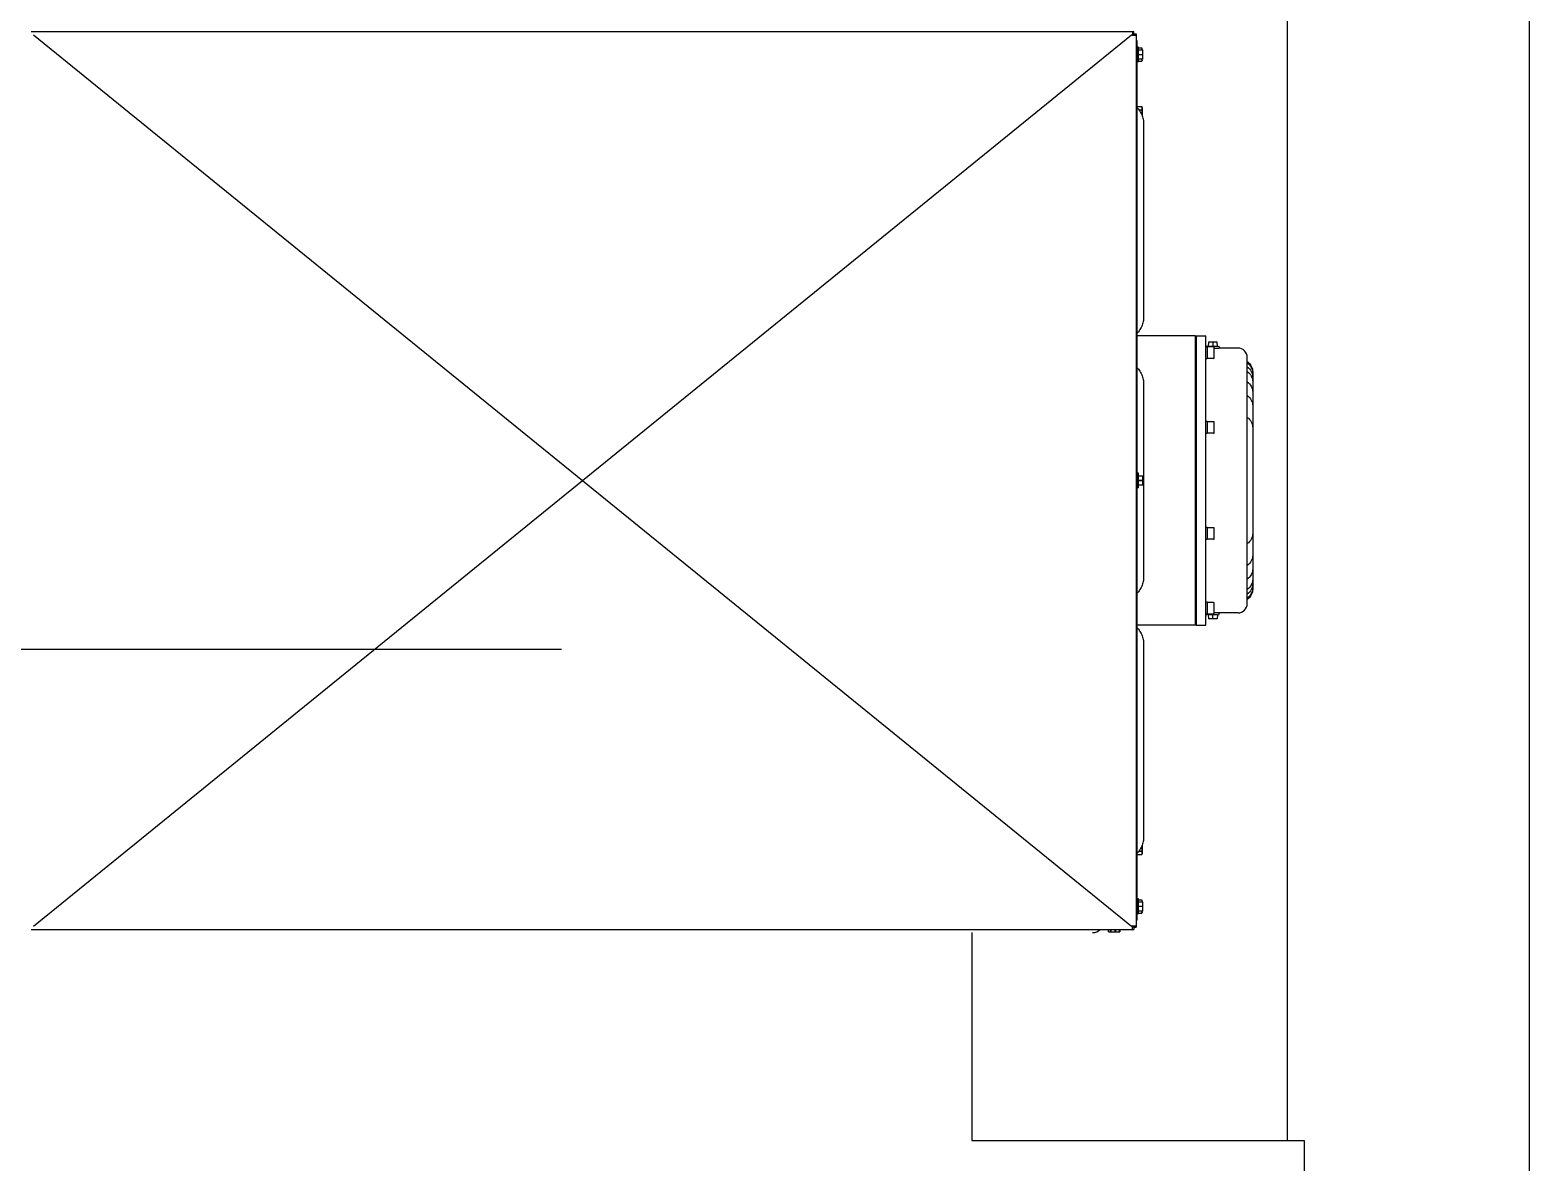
# Model space of a CAD drawing. Header units: millimetres. Extents: x 0 to 1390178, y 0 to 110113.
# Drawn here: x 719718 to 720312, y 31728 to 32176 of the extents above; entities that cross this region are included whole.
import ezdxf
from ezdxf.xclip import XClip

# ---------------------------------------------------------------- set-up
doc = ezdxf.new("R2010")
doc.units = ezdxf.units.MM
doc.header["$LTSCALE"] = 100
doc.header["$XCLIPFRAME"] = 0
doc.layers.add('SYM', color=7, linetype='Continuous')
doc.layers.add('X - 평면도$0$M-PAD', color=8, linetype='Continuous')
doc.layers.add('X - 평면도$0$설비장비', color=6, linetype='Continuous', plot=False)

# ---------------------------------------------------------------- blocks, each defined once
blk = doc.blocks.new('$0$C1E7A367F')
at = {"layer": 'SYM'}
blk.add_line((-1400, 0), (9180.9, 0), dxfattribs=at)
blk = doc.blocks.new('X - 평면도$0$A$C7c159ae6')
at = {"layer": 'X - 평면도$0$M-PAD'}
blk.add_lwpolyline([(7.29, 0), (7.29, -1300), (-2692.71, -1300), (-2692.71, 0), (7.29, 0)], dxfattribs=at)
at = {"layer": 'X - 평면도$0$설비장비'}
for p, q in [((-88.42, -894.32), (-88.42, -371.59)), ((-586.06, -455.23), (-149.29, -455.23)), ((-585.14, -456.57), (-150.21, -809.34)), ((-585.14, -809.34), (-150.21, -456.57)), ((-149.72, -455.23), (-149.72, -456.59)), ((-149.29, -456.14), (-149.72, -456.14)), ((-149.72, -456.59), (-148.35, -456.59)), ((-149.29, -456.14), (-149.29, -455.23)), ((-149.26, -456.16), (-148.35, -456.16)), ((-149.26, -456.16), (-149.26, -456.59)), ((-148.35, -456.16), (-148.35, -809.75)), ((-147.97, -458.87), (-148.35, -458.87)), ((-147.97, -807.05), (-147.97, -458.87)), ((-147.42, -461.37), (-147.97, -461.37)), ((-147.42, -467.27), (-147.42, -461.37)), ((-147.42, -461.7), (-146.13, -461.7)), ((-147.42, -462.5), (-145.7, -462.5)), ((-145.7, -462.58), (-147.42, -462.58)), ((-146.08, -461.78), (-146.13, -461.7)), ((-145.92, -462.05), (-146.13, -461.7)), ((-146.04, -461.86), (-146.08, -461.78)), ((-146.01, -461.94), (-146.04, -461.86)), ((-145.98, -462.02), (-146.01, -461.94)), ((-145.95, -462.11), (-145.98, -462.02)), ((-145.94, -462.19), (-145.95, -462.11)), ((-145.93, -462.27), (-145.94, -462.19)), ((-145.92, -462.34), (-145.93, -462.27)), ((-145.93, -462.44), (-145.92, -462.36)), ((-145.93, -462.5), (-145.93, -462.44)), ((-145.92, -462.5), (-145.92, -462.05)), ((-145.7, -466.14), (-145.7, -462.5)), ((-147.42, -467.27), (-147.97, -467.27)), ((-147.42, -464.24), (-145.7, -464.24)), ((-145.7, -464.4), (-147.42, -464.4)), ((-147.42, -466.06), (-145.7, -466.06)), ((-145.7, -466.14), (-147.42, -466.14)), ((-147.42, -466.94), (-146.13, -466.94)), ((-145.92, -466.59), (-146.13, -466.94)), ((-146.13, -466.94), (-146.08, -466.86)), ((-146.08, -466.86), (-146.04, -466.78)), ((-146.04, -466.78), (-146.01, -466.7)), ((-146.01, -466.7), (-145.98, -466.62)), ((-145.98, -466.62), (-145.95, -466.53)), ((-145.95, -466.53), (-145.94, -466.45)), ((-145.94, -466.45), (-145.93, -466.38)), ((-145.93, -466.2), (-145.93, -466.14)), ((-145.92, -466.28), (-145.93, -466.2)), ((-145.93, -466.38), (-145.92, -466.3)), ((-145.92, -466.59), (-145.92, -466.14)), ((-147.97, -484.88), (-146.13, -484.88)), ((-147.97, -485.36), (-147.76, -485.57)), ((-147.76, -485.57), (-147.43, -485.95)), ((-147.43, -485.95), (-147.12, -486.36)), ((-147.25, -486.19), (-146.13, -486.19)), ((-147.12, -486.36), (-146.83, -486.78)), ((-146.83, -486.78), (-146.57, -487.22)), ((-145.92, -485.23), (-146.13, -484.88)), ((-146.08, -484.96), (-146.13, -484.88)), ((-146.13, -486.19), (-146.08, -486.11)), ((-146.08, -486.36), (-146.13, -486.19)), ((-146.04, -485.04), (-146.08, -484.96)), ((-146.08, -486.11), (-146.04, -486.02)), ((-146.04, -486.52), (-146.08, -486.36)), ((-146.01, -485.13), (-146.04, -485.04)), ((-146.04, -486.02), (-146, -485.94)), ((-146.01, -486.68), (-146.04, -486.52)), ((-145.98, -485.21), (-146.01, -485.13)), ((-145.98, -486.85), (-146.01, -486.68)), ((-146, -485.94), (-145.98, -485.86)), ((-145.95, -485.29), (-145.98, -485.21)), ((-145.98, -485.86), (-145.95, -485.78)), ((-145.95, -487.01), (-145.98, -486.85)), ((-145.94, -485.37), (-145.95, -485.29)), ((-145.95, -485.78), (-145.94, -485.7)), ((-145.93, -485.45), (-145.94, -485.37)), ((-145.94, -485.7), (-145.93, -485.62)), ((-145.92, -485.53), (-145.93, -485.45)), ((-145.93, -485.62), (-145.92, -485.54)), ((-145.92, -485.23), (-145.92, -488.63)), ((-146.57, -487.22), (-146.33, -487.66)), ((-146.33, -487.66), (-146.12, -488.12)), ((-146.12, -488.12), (-145.94, -488.58)), ((-146.01, -488.33), (-146.02, -488.38)), ((-146.01, -488.33), (-145.98, -488.17)), ((-145.98, -488.17), (-145.95, -488)), ((-145.94, -487.17), (-145.95, -487.01)), ((-145.95, -488), (-145.94, -487.84)), ((-145.93, -487.33), (-145.94, -487.17)), ((-145.94, -487.84), (-145.93, -487.68)), ((-145.94, -488.58), (-145.78, -489.04)), ((-145.92, -487.48), (-145.93, -487.33)), ((-145.93, -487.68), (-145.92, -487.52)), ((-145.78, -489.04), (-145.65, -489.5)), ((-145.65, -489.5), (-145.55, -489.96)), ((-145.55, -489.96), (-145.47, -490.42)), ((-145.47, -490.42), (-145.41, -490.89)), ((-145.41, -490.89), (-145.38, -491.35)), ((-145.38, -491.35), (-145.37, -491.81)), ((-145.37, -491.81), (-145.37, -568.2)), ((-145.55, -570.04), (-145.65, -570.5)), ((-145.47, -569.58), (-145.55, -570.04)), ((-145.41, -569.12), (-145.47, -569.58)), ((-145.38, -568.66), (-145.41, -569.12)), ((-145.37, -568.2), (-145.38, -568.66)), ((-147.76, -574.44), (-147.97, -574.65)), ((-124.79, -575.68), (-147.97, -575.68)), ((-147.43, -574.05), (-147.76, -574.44)), ((-147.12, -573.65), (-147.43, -574.05)), ((-146.83, -573.22), (-147.12, -573.65)), ((-146.57, -572.79), (-146.83, -573.22)), ((-146.33, -572.34), (-146.57, -572.79)), ((-146.12, -571.89), (-146.33, -572.34)), ((-145.94, -571.43), (-146.12, -571.89)), ((-145.78, -570.97), (-145.94, -571.43)), ((-145.65, -570.5), (-145.78, -570.97)), ((-124.79, -690.23), (-124.79, -575.68)), ((-124.79, -575.91), (-124.56, -575.91)), ((-124.56, -575.68), (-120.7, -575.68)), ((-124.56, -575.68), (-124.56, -690.23)), ((-120.7, -690.23), (-120.7, -575.68)), ((-120.16, -579.98), (-120.7, -579.98)), ((-119.79, -579.8), (-120.36, -579.9)), ((-120.16, -579.98), (-120.16, -584.73)), ((-117.63, -580.08), (-120.16, -580.08)), ((-119.65, -578.24), (-119.79, -579.85)), ((-119.79, -579.85), (-119.58, -579.83)), ((-116.29, -578.24), (-119.65, -578.24)), ((-119.58, -579.83), (-119.38, -579.81)), ((-119.38, -579.81), (-119.17, -579.8)), ((-119.17, -579.8), (-118.97, -579.8)), ((-118.97, -579.8), (-118.77, -579.8)), ((-118.77, -579.8), (-118.57, -579.8)), ((-118.57, -579.8), (-118.37, -579.82)), ((-118.37, -579.82), (-118.17, -579.83)), ((-118.17, -579.83), (-117.97, -579.85)), ((-117.97, -578.24), (-117.97, -579.85)), ((-117.97, -579.85), (-117.76, -579.83)), ((-117.76, -579.83), (-117.56, -579.81)), ((-117.56, -579.81), (-117.36, -579.8)), ((-117.43, -584.42), (-117.43, -580.28)), ((-117.43, -580.6), (-117.37, -580.6)), ((-117.37, -580.6), (-117.08, -580.6)), ((-117.36, -579.8), (-117.16, -579.8)), ((-117.16, -579.8), (-116.96, -579.8)), ((-117.08, -580.6), (-116.81, -580.59)), ((-116.96, -579.8), (-116.76, -579.8)), ((-116.81, -580.59), (-116.55, -580.59)), ((-116.76, -579.8), (-116.56, -579.82)), ((-116.56, -579.82), (-116.36, -579.83)), ((-116.55, -580.59), (-116.31, -580.58)), ((-116.36, -579.83), (-116.15, -579.85)), ((-116.31, -580.58), (-116.1, -580.57)), ((-116.15, -579.85), (-116.29, -578.24)), ((-116.15, -579.8), (-115.58, -579.9)), ((-116.1, -580.57), (-115.76, -580.56)), ((-115.76, -580.56), (-115.47, -580.55)), ((-115.47, -580.03), (-115.47, -580.55)), ((-107.97, -580.55), (-115.47, -580.55)), ((-120.16, -584.73), (-120.7, -584.73)), ((-117.63, -584.63), (-120.16, -584.63)), ((-104.33, -681.73), (-104.33, -584.18)), ((-147.97, -588.31), (-147.76, -588.52)), ((-147.76, -588.52), (-147.43, -588.91)), ((-147.43, -588.91), (-147.12, -589.31)), ((-147.12, -589.31), (-146.83, -589.73)), ((-146.83, -589.73), (-146.57, -590.17)), ((-146.57, -590.17), (-146.33, -590.62)), ((-146.33, -590.62), (-146.12, -591.07)), ((-146.12, -591.07), (-145.94, -591.53)), ((-145.94, -591.53), (-145.78, -591.99)), ((-145.78, -591.99), (-145.65, -592.45)), ((-145.65, -592.45), (-145.55, -592.92)), ((-145.55, -592.92), (-145.47, -593.38)), ((-145.47, -593.38), (-145.41, -593.84)), ((-102.15, -589.99), (-102.15, -675.92)), ((-145.41, -593.84), (-145.38, -594.3)), ((-145.38, -594.3), (-145.37, -594.76)), ((-145.37, -594.76), (-145.37, -671.15)), ((-120.16, -609.62), (-120.7, -609.62)), ((-120.16, -609.62), (-120.16, -614.37)), ((-117.63, -609.72), (-120.16, -609.72)), ((-117.43, -614.06), (-117.43, -609.93)), ((-120.16, -614.37), (-120.7, -614.37)), ((-117.63, -614.27), (-120.16, -614.27)), ((-147.42, -630), (-147.97, -630)), ((-147.42, -635.91), (-147.42, -630)), ((-147.42, -631.14), (-145.7, -631.14)), ((-145.7, -631.22), (-147.42, -631.22)), ((-147.42, -632.87), (-145.7, -632.87)), ((-145.7, -633.04), (-147.42, -633.04)), ((-147.42, -634.69), (-145.7, -634.69)), ((-145.7, -634.77), (-147.42, -634.77)), ((-145.7, -634.77), (-145.7, -631.14)), ((-147.42, -635.91), (-147.97, -635.91)), ((-120.16, -651.54), (-120.7, -651.54)), ((-120.16, -651.54), (-120.16, -656.29)), ((-117.63, -651.64), (-120.16, -651.64)), ((-117.43, -655.99), (-117.43, -651.85)), ((-120.16, -656.29), (-120.7, -656.29)), ((-117.63, -656.19), (-120.16, -656.19)), ((-147.12, -676.6), (-147.43, -677)), ((-146.83, -676.18), (-147.12, -676.6)), ((-146.57, -675.74), (-146.83, -676.18)), ((-146.33, -675.3), (-146.57, -675.74)), ((-146.12, -674.84), (-146.33, -675.3)), ((-145.94, -674.38), (-146.12, -674.84)), ((-145.78, -673.92), (-145.94, -674.38)), ((-145.65, -673.46), (-145.78, -673.92)), ((-145.55, -673), (-145.65, -673.46)), ((-145.47, -672.53), (-145.55, -673)), ((-145.41, -672.07), (-145.47, -672.53)), ((-145.38, -671.61), (-145.41, -672.07)), ((-145.37, -671.15), (-145.38, -671.61)), ((-147.76, -677.39), (-147.97, -677.6)), ((-147.43, -677), (-147.76, -677.39)), ((-120.16, -681.18), (-120.7, -681.18)), ((-120.16, -681.18), (-120.16, -685.94)), ((-117.63, -681.29), (-120.16, -681.29)), ((-117.43, -685.63), (-117.43, -681.49)), ((-120.16, -685.94), (-120.7, -685.94)), ((-119.79, -686.11), (-120.36, -686.01)), ((-117.63, -685.83), (-120.16, -685.83)), ((-119.79, -686.07), (-119.78, -686.07)), ((-119.79, -686.07), (-119.65, -687.67)), ((-119.78, -686.07), (-119.77, -686.07)), ((-119.77, -686.07), (-119.76, -686.07)), ((-119.76, -686.07), (-119.74, -686.07)), ((-119.54, -686.09), (-119.74, -686.07)), ((-116.29, -687.67), (-119.65, -687.67)), ((-119.34, -686.1), (-119.54, -686.09)), ((-119.15, -686.11), (-119.34, -686.1)), ((-118.95, -686.11), (-119.15, -686.11)), ((-118.76, -686.11), (-118.95, -686.11)), ((-118.56, -686.11), (-118.76, -686.11)), ((-118.37, -686.1), (-118.56, -686.11)), ((-118.17, -686.08), (-118.37, -686.1)), ((-117.97, -686.06), (-118.17, -686.08)), ((-117.76, -686.08), (-117.97, -686.06)), ((-117.97, -687.67), (-117.97, -686.06)), ((-117.56, -686.1), (-117.76, -686.08)), ((-117.36, -686.11), (-117.56, -686.1)), ((-117.37, -685.31), (-117.43, -685.31)), ((-117.08, -685.31), (-117.37, -685.31)), ((-117.16, -686.11), (-117.36, -686.11)), ((-116.96, -686.11), (-117.16, -686.11)), ((-116.81, -685.32), (-117.08, -685.31)), ((-116.76, -686.11), (-116.96, -686.11)), ((-116.55, -685.33), (-116.81, -685.32)), ((-116.56, -686.1), (-116.76, -686.11)), ((-116.36, -686.08), (-116.56, -686.1)), ((-116.31, -685.33), (-116.55, -685.33)), ((-116.15, -686.06), (-116.36, -686.08)), ((-116.1, -685.34), (-116.31, -685.33)), ((-116.15, -686.06), (-116.29, -687.67)), ((-116.15, -686.11), (-115.58, -686.01)), ((-115.91, -685.35), (-116.1, -685.34)), ((-115.75, -685.35), (-115.91, -685.35)), ((-115.47, -685.37), (-115.75, -685.35)), ((-107.97, -685.37), (-115.47, -685.37)), ((-115.47, -685.88), (-115.47, -685.37)), ((-124.79, -690.23), (-147.97, -690.23)), ((-147.97, -691.27), (-147.76, -691.48)), ((-147.76, -691.48), (-147.43, -691.86)), ((-147.43, -691.86), (-147.12, -692.27)), ((-147.12, -692.27), (-146.83, -692.69)), ((-146.83, -692.69), (-146.57, -693.12)), ((-146.57, -693.12), (-146.33, -693.57)), ((-146.33, -693.57), (-146.12, -694.03)), ((-146.12, -694.03), (-145.94, -694.49)), ((-145.94, -694.49), (-145.78, -694.95)), ((-124.79, -690), (-124.56, -690)), ((-124.56, -690.23), (-120.7, -690.23)), ((-145.78, -694.95), (-145.65, -695.41)), ((-145.65, -695.41), (-145.55, -695.87)), ((-145.55, -695.87), (-145.47, -696.33)), ((-145.47, -696.33), (-145.41, -696.79)), ((-145.41, -696.79), (-145.38, -697.26)), ((-145.38, -697.26), (-145.37, -697.72)), ((-145.37, -697.72), (-145.37, -774.1)), ((-146.12, -777.79), (-146.33, -778.25)), ((-145.94, -777.34), (-146.12, -777.79)), ((-146.01, -777.59), (-146.02, -777.53)), ((-145.98, -777.76), (-146.01, -777.59)), ((-145.95, -777.92), (-145.98, -777.76)), ((-145.78, -776.87), (-145.94, -777.34)), ((-145.92, -777.29), (-145.92, -780.68)), ((-145.65, -776.41), (-145.78, -776.87)), ((-145.55, -775.95), (-145.65, -776.41)), ((-145.47, -775.49), (-145.55, -775.95)), ((-145.41, -775.03), (-145.47, -775.49)), ((-145.38, -774.57), (-145.41, -775.03)), ((-145.37, -774.1), (-145.38, -774.57)), ((-147.76, -780.34), (-147.97, -780.55)), ((-147.97, -781.04), (-146.13, -781.04)), ((-147.43, -779.96), (-147.76, -780.34)), ((-147.12, -779.55), (-147.43, -779.96)), ((-147.25, -779.72), (-146.13, -779.72)), ((-146.83, -779.13), (-147.12, -779.55)), ((-146.57, -778.7), (-146.83, -779.13)), ((-146.33, -778.25), (-146.57, -778.7)), ((-146.08, -779.55), (-146.13, -779.72)), ((-146.08, -779.81), (-146.13, -779.72)), ((-145.92, -780.68), (-146.13, -781.04)), ((-146.13, -781.04), (-146.08, -780.95)), ((-146.04, -779.39), (-146.08, -779.55)), ((-146.04, -779.89), (-146.08, -779.81)), ((-146.08, -780.95), (-146.04, -780.87)), ((-146.01, -779.24), (-146.04, -779.39)), ((-146, -779.97), (-146.04, -779.89)), ((-146.04, -780.87), (-146.01, -780.79)), ((-146.01, -779.24), (-145.98, -779.08)), ((-146.01, -780.79), (-145.98, -780.71)), ((-145.98, -780.05), (-146, -779.97)), ((-145.98, -779.08), (-145.95, -778.91)), ((-145.95, -780.13), (-145.98, -780.05)), ((-145.98, -780.71), (-145.95, -780.63)), ((-145.94, -778.08), (-145.95, -777.92)), ((-145.95, -778.91), (-145.94, -778.75)), ((-145.94, -780.21), (-145.95, -780.13)), ((-145.95, -780.63), (-145.94, -780.55)), ((-145.93, -778.24), (-145.94, -778.08)), ((-145.94, -778.75), (-145.93, -778.59)), ((-145.93, -780.29), (-145.94, -780.21)), ((-145.94, -780.55), (-145.93, -780.47)), ((-145.92, -778.39), (-145.93, -778.24)), ((-145.93, -778.59), (-145.92, -778.43)), ((-145.92, -780.37), (-145.93, -780.29)), ((-145.93, -780.47), (-145.92, -780.39)), ((-147.42, -798.64), (-147.97, -798.64)), ((-147.42, -804.55), (-147.42, -798.64)), ((-147.42, -798.97), (-146.13, -798.97)), ((-147.42, -799.77), (-145.7, -799.77)), ((-145.7, -799.86), (-147.42, -799.86)), ((-147.42, -801.51), (-145.7, -801.51)), ((-145.92, -799.32), (-146.13, -798.97)), ((-146.08, -799.05), (-146.13, -798.97)), ((-146.04, -799.13), (-146.08, -799.05)), ((-146.01, -799.22), (-146.04, -799.13)), ((-145.98, -799.3), (-146.01, -799.22)), ((-145.95, -799.38), (-145.98, -799.3)), ((-145.94, -799.46), (-145.95, -799.38)), ((-145.93, -799.54), (-145.94, -799.46)), ((-145.92, -799.62), (-145.93, -799.54)), ((-145.93, -799.71), (-145.92, -799.63)), ((-145.93, -799.77), (-145.93, -799.71)), ((-145.92, -799.77), (-145.92, -799.32)), ((-145.7, -803.41), (-145.7, -799.77)), ((-147.97, -807.05), (-148.35, -807.05)), ((-147.42, -804.55), (-147.97, -804.55)), ((-145.7, -801.67), (-147.42, -801.67)), ((-147.42, -803.33), (-145.7, -803.33)), ((-145.7, -803.41), (-147.42, -803.41)), ((-147.42, -804.22), (-146.13, -804.22)), ((-145.92, -803.87), (-146.13, -804.22)), ((-146.13, -804.22), (-146.08, -804.13)), ((-146.08, -804.13), (-146.04, -804.05)), ((-146.04, -804.05), (-146.01, -803.97)), ((-146.01, -803.97), (-145.98, -803.89)), ((-145.98, -803.89), (-145.95, -803.81)), ((-145.95, -803.81), (-145.94, -803.73)), ((-145.94, -803.73), (-145.93, -803.65)), ((-145.93, -803.47), (-145.93, -803.41)), ((-145.92, -803.55), (-145.93, -803.47)), ((-145.93, -803.65), (-145.92, -803.57)), ((-145.92, -803.87), (-145.92, -803.41)), ((-586.06, -810.68), (-149.29, -810.68)), ((-213.42, -811.94), (-213.42, -894.32)), ((-159.33, -811.59), (-159.33, -810.68)), ((-159.33, -811.59), (-154.79, -811.59)), ((-159.25, -810.68), (-159.25, -811.59)), ((-158.42, -811.59), (-158.42, -810.68)), ((-158.34, -810.68), (-158.34, -811.59)), ((-156.69, -811.59), (-156.69, -810.68)), ((-156.52, -810.68), (-156.52, -811.59)), ((-154.87, -811.59), (-154.87, -810.68)), ((-154.79, -810.68), (-154.79, -811.59)), ((-149.72, -809.32), (-148.35, -809.32)), ((-149.72, -810.68), (-149.72, -809.32)), ((-149.29, -809.77), (-149.72, -809.77)), ((-149.29, -809.77), (-149.29, -810.68)), ((-149.26, -809.75), (-149.26, -809.32)), ((-149.26, -809.75), (-148.35, -809.75)), ((-213.42, -894.32), (-81.83, -894.32)), ((-81.83, -894.32), (-81.83, -960.23))]:
    blk.add_line(p, q, dxfattribs=at)
for centre, radius, start, end in [((-120.33, -580.03), 0.136, 100, 154.51581), ((-117.63, -580.28), 0.205, 0, 90), ((-115.6, -580.03), 0.136, 0, 80), ((-107.97, -584.18), 3.64, 0, 90), ((-117.63, -584.42), 0.205, 270, 0), ((-117.63, -609.93), 0.205, 0, 90), ((-117.63, -614.06), 0.205, 270, 0), ((-117.63, -651.85), 0.205, 0, 90), ((-117.63, -655.99), 0.205, 270, 0), ((-117.63, -681.49), 0.205, 0, 90), ((-107.97, -681.73), 3.64, 270, 0), ((-120.33, -685.88), 0.136, 205.48419, 260), ((-117.63, -685.63), 0.205, 270, 0), ((-115.6, -685.88), 0.136, 280, 0), ((-165.62, -807.5), 4.44, 270, 314.20153)]:
    blk.add_arc(centre, radius, start, end, dxfattribs=at)
at = {"layer": 'X - 평면도$0$설비장비', "extrusion": (0, 0, -1)}
for centre, major_axis, ratio, start_param, end_param in [((-42.33, -456.59), (107.89, 0), 0.012639, 3.159046, 3.238212), ((-107.24, -589.99), (-5.08, 0), 0.989799, 2.179184, 3.141593), ((-107.24, -590.27), (-5.08, 0), 0.989799, 2.179184, 3.141593), ((-107.24, -590.5), (-5.08, 0), 0.989799, 2.179184, 3.141593), ((-107.24, -592.09), (-5.08, 0), 0.989799, 2.179184, 3.141593), ((-107.24, -593.9), (-5.08, 0), 0.989799, 2.179184, 3.141593), ((-107.24, -598), (-5.08, 0), 0.989799, 2.179184, 3.141593), ((-107.24, -603.45), (-5.08, 0), 0.989799, 2.179184, 3.141593), ((-107.24, -612.09), (-5.08, 0), 0.989799, 2.179184, 3.141593), ((-107.24, -653.83), (5.08, 0), 0.989799, 0, 0.962408), ((-107.24, -662.46), (5.08, 0), 0.989799, 0, 0.962408), ((-107.24, -667.92), (5.08, 0), 0.989799, 0, 0.962408), ((-107.24, -672.01), (5.08, 0), 0.989799, 0, 0.962408), ((-107.24, -673.83), (5.08, 0), 0.989799, 0, 0.962408), ((-107.24, -675.42), (5.08, 0), 0.989799, 0, 0.962408), ((-107.24, -675.64), (5.08, 0), 0.989799, 0, 0.962408), ((-107.24, -675.92), (5.08, 0), 0.989799, 0, 0.962408), ((-42.33, -809.32), (-107.89, 0), 0.012639, -0.096619, -0.017453)]:
    blk.add_ellipse(centre, major_axis=major_axis, ratio=ratio, start_param=start_param, end_param=end_param, dxfattribs=at)
blk = doc.blocks.new('X - 평면도', base_point=(-475.36, -286.73))
blk.add_blockref('X - 평면도$0$A$C7c159ae6', (1075554.69, 48523.12))

msp = doc.modelspace()

# ---------------------------------------------------------------- block references
ref = msp.add_blockref('X - 평면도', (-355725.28, -16179.14))
XClip(ref).set_block_clipping_path([(1027249.9161542748, 15892.4151621381), (1111249.9161542747, 75292.4151621381)])

# ---------------------------------------------------------------- next in the draw order: block references
at = {"layer": 'SYM', "xscale": 0.1562499997671693, "yscale": 0.1562499997671693, "zscale": 0.1562499997671693}
msp.add_blockref('$0$C1E7A367F', (718494.3, 31930.99), dxfattribs=at)

doc.saveas('drawing.dxf')
